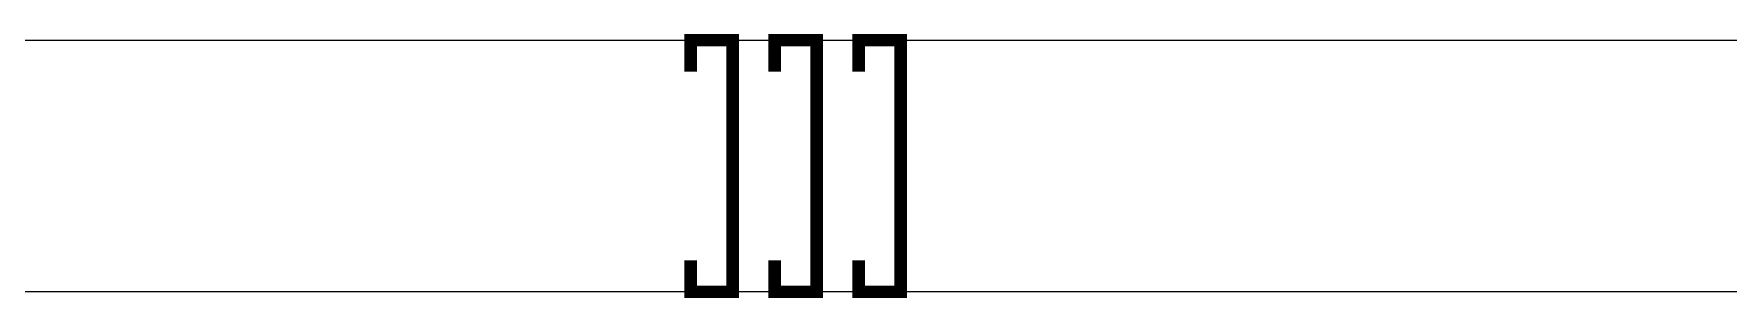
# Model space of a CAD drawing. Header units: millimetres. Extents: x 88028 to 500787, y -530175 to 1035835.
# Drawn here: x 269752 to 273785, y -302915 to -302285 of the extents above; entities that cross this region are included whole.
import ezdxf
from ezdxf.xclip import XClip

# ---------------------------------------------------------------- set-up
doc = ezdxf.new("R2010")
doc.units = ezdxf.units.MM
doc.header["$LTSCALE"] = 150
doc.header["$XCLIPFRAME"] = 0
for name, color, linetype in [('-----26 Electrical Cable Tray', 200, 'Continuous'), ('-----26 Electrical Cable Tray_LV_공용', 200, 'Continuous'), ('-----26 Electrical Cable Tray_건물(UPS)', 100, 'Continuous'), ('-----26 Electrical Cable Tray_건물(일반)', 20, 'Continuous')]:
    doc.layers.add(name, color=color, linetype=linetype)

# ---------------------------------------------------------------- blocks, each defined once
blk = doc.blocks.new('A$C61218776')
at = {"layer": '-----26 Electrical Cable Tray', "elevation": 0}
blk.add_lwpolyline([(44000, -42345), (44000, -41745), (50000, -41745), (50000, -42345)], close=True, dxfattribs=at)
at = {"layer": '-----26 Electrical Cable Tray_LV_공용', "const_width": 30, "elevation": 0}
blk.add_lwpolyline([(46265, -41820), (46265, -41745), (46365, -41745), (46365, -42345), (46265, -42345), (46265, -42270)], dxfattribs=at)
at = {"layer": '-----26 Electrical Cable Tray_건물(UPS)', "const_width": 30, "elevation": 0}
blk.add_lwpolyline([(46665, -41820), (46665, -41745), (46765, -41745), (46765, -42345), (46665, -42345), (46665, -42270)], dxfattribs=at)
blk.add_lwpolyline([(46665, -41820), (46665, -41745), (46765, -41745), (46765, -42345), (46665, -42345), (46665, -42270)], dxfattribs=at)
at = {"layer": '-----26 Electrical Cable Tray_건물(UPS)', "elevation": 0}
blk.add_lwpolyline([(44000, -42345), (44000, -41745), (50000, -41745), (50000, -42345)], close=True, dxfattribs=at)
at = {"layer": '-----26 Electrical Cable Tray_건물(일반)', "const_width": 30, "elevation": 0}
blk.add_lwpolyline([(46465, -41820), (46465, -41745), (46565, -41745), (46565, -42345), (46465, -42345), (46465, -42270)], dxfattribs=at)
blk.add_lwpolyline([(46465, -41820), (46465, -41745), (46565, -41745), (46565, -42345), (46465, -42345), (46465, -42270)], dxfattribs=at)
at = {"layer": '-----26 Electrical Cable Tray_건물(일반)', "elevation": 0}
blk.add_lwpolyline([(44000, -42345), (44000, -41745), (50000, -41745), (50000, -42345)], close=True, dxfattribs=at)

msp = doc.modelspace()

# ---------------------------------------------------------------- block references
ref = msp.add_blockref('A$C61218776', (225050, -260555))
XClip(ref).set_block_clipping_path([(31900.0000000001, -88294.983052245), (136900.0000000001, -14294.983052245)])

doc.saveas('drawing.dxf')
